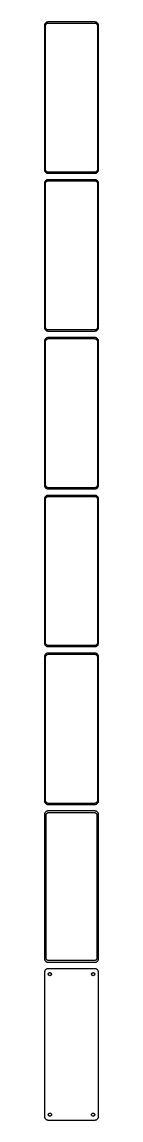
# Model space of a CAD drawing. Header units: metres. Extents: x -38 to 38, y 3180 to 6456.
# Drawn here: x -38 to 38, y 3180 to 4704 of the extents above; entities that cross this region are included whole.
import ezdxf

# ---------------------------------------------------------------- set-up
doc = ezdxf.new("R2010")
doc.units = ezdxf.units.M

msp = doc.modelspace()

# ---------------------------------------------------------------- linework, layer by layer
for p, q in [((-37.4606, 4699.63), (-37.5, 4699)), ((-37.5, 4699), (-37.5, 4499)), ((-37.3429, 4700.24), (-37.4606, 4699.63)), ((-37.1489, 4700.84), (-37.3429, 4700.24)), ((-36.8815, 4701.41), (-37.1489, 4700.84)), ((-36.5451, 4701.94), (-36.8815, 4701.41)), ((-36.1448, 4702.42), (-36.5451, 4701.94)), ((-35.6871, 4702.85), (-36.1448, 4702.42)), ((-36, 4698.5), (-35.9685, 4699)), ((-36, 4499.5), (-36, 4698.5)), ((-35.9685, 4699), (-35.8743, 4699.49)), ((-35.8743, 4699.49), (-35.7191, 4699.97)), ((-35.7191, 4699.97), (-35.5052, 4700.43)), ((-35.1791, 4703.22), (-35.6871, 4702.85)), ((-35.5052, 4700.43), (-35.2361, 4700.85)), ((-35.2361, 4700.85), (-34.9159, 4701.24)), ((-34.6289, 4703.52), (-35.1791, 4703.22)), ((-34.9159, 4701.24), (-34.5497, 4701.58)), ((-34.0451, 4703.76), (-34.6289, 4703.52)), ((-34.5497, 4701.58), (-34.1433, 4701.88)), ((-34.1433, 4701.88), (-33.7031, 4702.12)), ((-33.4369, 4703.91), (-34.0451, 4703.76)), ((-33.7031, 4702.12), (-33.2361, 4702.3)), ((-32.8139, 4703.99), (-33.4369, 4703.91)), ((-33.2361, 4702.3), (-32.7495, 4702.43)), ((32.8139, 4703.99), (-32.8139, 4703.99)), ((-32.7495, 4702.43), (-32.2512, 4702.49)), ((-32.2512, 4702.49), (32.2512, 4702.49)), ((32.2512, 4702.49), (32.7495, 4702.43)), ((32.7495, 4702.43), (33.2361, 4702.3)), ((33.4369, 4703.91), (32.8139, 4703.99)), ((33.2361, 4702.3), (33.7031, 4702.12)), ((34.0451, 4703.76), (33.4369, 4703.91)), ((33.7031, 4702.12), (34.1433, 4701.88)), ((34.6289, 4703.52), (34.0451, 4703.76)), ((34.1433, 4701.88), (34.5497, 4701.58)), ((34.5497, 4701.58), (34.9159, 4701.24)), ((35.1791, 4703.22), (34.6289, 4703.52)), ((34.9159, 4701.24), (35.2361, 4700.85)), ((35.6871, 4702.85), (35.1791, 4703.22)), ((35.2361, 4700.85), (35.5052, 4700.43)), ((35.5052, 4700.43), (35.7191, 4699.97)), ((36.1448, 4702.42), (35.6871, 4702.85)), ((35.7191, 4699.97), (35.8743, 4699.49)), ((35.8743, 4699.49), (35.9685, 4699)), ((35.9685, 4699), (36, 4698.5)), ((36, 4698.5), (36, 4499.5)), ((36.5451, 4701.94), (36.1448, 4702.42)), ((36.8815, 4701.41), (36.5451, 4701.94)), ((37.1489, 4700.84), (36.8815, 4701.41)), ((37.3429, 4700.24), (37.1489, 4700.84)), ((37.4606, 4699.63), (37.3429, 4700.24)), ((37.5, 4699), (37.4606, 4699.63)), ((37.5, 4499), (37.5, 4699)), ((-37.5, 4499), (-37.4606, 4498.37)), ((-37.4606, 4498.37), (-37.3429, 4497.76)), ((-37.3429, 4497.76), (-37.1489, 4497.16)), ((-37.1489, 4497.16), (-36.8815, 4496.59)), ((-36.8815, 4496.59), (-36.5451, 4496.06)), ((-36.5451, 4496.06), (-36.1448, 4495.58)), ((-35.9685, 4499), (-36, 4499.5)), ((-35.8743, 4498.51), (-35.9685, 4499)), ((-35.7191, 4498.03), (-35.8743, 4498.51)), ((-35.5052, 4497.57), (-35.7191, 4498.03)), ((-35.2361, 4497.15), (-35.5052, 4497.57)), ((-34.9159, 4496.76), (-35.2361, 4497.15)), ((-34.5497, 4496.42), (-34.9159, 4496.76)), ((-34.1433, 4496.12), (-34.5497, 4496.42)), ((-33.7031, 4495.88), (-34.1433, 4496.12)), ((-33.2361, 4495.7), (-33.7031, 4495.88)), ((33.7031, 4495.88), (33.2361, 4495.7)), ((34.1433, 4496.12), (33.7031, 4495.88)), ((34.5497, 4496.42), (34.1433, 4496.12)), ((34.9159, 4496.76), (34.5497, 4496.42)), ((35.2361, 4497.15), (34.9159, 4496.76)), ((35.5052, 4497.57), (35.2361, 4497.15)), ((35.7191, 4498.03), (35.5052, 4497.57)), ((35.8743, 4498.51), (35.7191, 4498.03)), ((35.9685, 4499), (35.8743, 4498.51)), ((36, 4499.5), (35.9685, 4499)), ((36.1448, 4495.58), (36.5451, 4496.06)), ((36.5451, 4496.06), (36.8815, 4496.59)), ((36.8815, 4496.59), (37.1489, 4497.16)), ((37.1489, 4497.16), (37.3429, 4497.76)), ((37.3429, 4497.76), (37.4606, 4498.37)), ((37.4606, 4498.37), (37.5, 4499)), ((-37.4606, 4480.63), (-37.5, 4480)), ((-37.3429, 4481.24), (-37.4606, 4480.63)), ((-37.1489, 4481.84), (-37.3429, 4481.24)), ((-36.8815, 4482.41), (-37.1489, 4481.84)), ((-36.5451, 4482.94), (-36.8815, 4482.41)), ((-36.1448, 4483.42), (-36.5451, 4482.94)), ((-36.1448, 4495.58), (-35.6871, 4495.15)), ((-35.6871, 4483.85), (-36.1448, 4483.42)), ((-35.8743, 4480.49), (-35.7191, 4480.97)), ((-35.7191, 4480.97), (-35.5052, 4481.43)), ((-35.6871, 4495.15), (-35.1791, 4494.78)), ((-35.1791, 4484.22), (-35.6871, 4483.85)), ((-35.5052, 4481.43), (-35.2361, 4481.85)), ((-35.2361, 4481.85), (-34.9159, 4482.24)), ((-35.1791, 4494.78), (-34.6289, 4494.48)), ((-34.6289, 4484.52), (-35.1791, 4484.22)), ((-34.9159, 4482.24), (-34.5497, 4482.58)), ((-34.6289, 4494.48), (-34.0451, 4494.24)), ((-34.0451, 4484.76), (-34.6289, 4484.52)), ((-34.5497, 4482.58), (-34.1433, 4482.88)), ((-34.1433, 4482.88), (-33.7031, 4483.12)), ((-34.0451, 4494.24), (-33.4369, 4494.09)), ((-33.4369, 4484.91), (-34.0451, 4484.76)), ((-33.7031, 4483.12), (-33.2361, 4483.3)), ((-33.4369, 4494.09), (-32.8139, 4494.01)), ((-32.8139, 4484.99), (-33.4369, 4484.91)), ((-32.7495, 4495.57), (-33.2361, 4495.7)), ((-33.2361, 4483.3), (-32.7495, 4483.43)), ((-32.8139, 4494.01), (32.8139, 4494.01)), ((32.8139, 4484.99), (-32.8139, 4484.99)), ((-32.2512, 4495.51), (-32.7495, 4495.57)), ((-32.7495, 4483.43), (-32.2512, 4483.49)), ((32.2512, 4495.51), (-32.2512, 4495.51)), ((-32.2512, 4483.49), (32.2512, 4483.49)), ((32.7495, 4495.57), (32.2512, 4495.51)), ((32.2512, 4483.49), (32.7495, 4483.43)), ((33.2361, 4495.7), (32.7495, 4495.57)), ((32.7495, 4483.43), (33.2361, 4483.3)), ((32.8139, 4494.01), (33.4369, 4494.09)), ((33.4369, 4484.91), (32.8139, 4484.99)), ((33.2361, 4483.3), (33.7031, 4483.12)), ((33.4369, 4494.09), (34.0451, 4494.24)), ((34.0451, 4484.76), (33.4369, 4484.91)), ((33.7031, 4483.12), (34.1433, 4482.88)), ((34.0451, 4494.24), (34.6289, 4494.48)), ((34.6289, 4484.52), (34.0451, 4484.76)), ((34.1433, 4482.88), (34.5497, 4482.58)), ((34.5497, 4482.58), (34.9159, 4482.24)), ((34.6289, 4494.48), (35.1791, 4494.78)), ((35.1791, 4484.22), (34.6289, 4484.52)), ((34.9159, 4482.24), (35.2361, 4481.85)), ((35.1791, 4494.78), (35.6871, 4495.15)), ((35.6871, 4483.85), (35.1791, 4484.22)), ((35.2361, 4481.85), (35.5052, 4481.43)), ((35.5052, 4481.43), (35.7191, 4480.97)), ((35.6871, 4495.15), (36.1448, 4495.58)), ((36.1448, 4483.42), (35.6871, 4483.85)), ((35.7191, 4480.97), (35.8743, 4480.49)), ((36.5451, 4482.94), (36.1448, 4483.42)), ((36.8815, 4482.41), (36.5451, 4482.94)), ((37.1489, 4481.84), (36.8815, 4482.41)), ((37.3429, 4481.24), (37.1489, 4481.84)), ((37.4606, 4480.63), (37.3429, 4481.24)), ((37.5, 4480), (37.4606, 4480.63)), ((-37.5, 4480), (-37.5, 4280)), ((-36, 4479.5), (-35.9685, 4480)), ((-36, 4280.5), (-36, 4479.5)), ((-35.9685, 4480), (-35.8743, 4480.49)), ((35.8743, 4480.49), (35.9685, 4480)), ((35.9685, 4480), (36, 4479.5)), ((36, 4479.5), (36, 4280.5)), ((37.5, 4280), (37.5, 4480)), ((-37.5, 4280), (-37.4606, 4279.37)), ((-37.4606, 4279.37), (-37.3429, 4278.76)), ((-37.3429, 4278.76), (-37.1489, 4278.16)), ((-37.1489, 4278.16), (-36.8815, 4277.59)), ((-36.8815, 4277.59), (-36.5451, 4277.06)), ((-36.5451, 4277.06), (-36.1448, 4276.58)), ((-36.1448, 4276.58), (-35.6871, 4276.15)), ((-35.9685, 4280), (-36, 4280.5)), ((-35.8743, 4279.51), (-35.9685, 4280)), ((-35.7191, 4279.03), (-35.8743, 4279.51)), ((-35.5052, 4278.57), (-35.7191, 4279.03)), ((-35.6871, 4276.15), (-35.1791, 4275.78)), ((-35.2361, 4278.15), (-35.5052, 4278.57)), ((-34.9159, 4277.76), (-35.2361, 4278.15)), ((-35.1791, 4275.78), (-34.6289, 4275.48)), ((-34.5497, 4277.42), (-34.9159, 4277.76)), ((-34.6289, 4275.48), (-34.0451, 4275.24)), ((-34.1433, 4277.12), (-34.5497, 4277.42)), ((-33.7031, 4276.88), (-34.1433, 4277.12)), ((-34.0451, 4275.24), (-33.4369, 4275.09)), ((-33.2361, 4276.7), (-33.7031, 4276.88)), ((-33.4369, 4275.09), (-32.8139, 4275.01)), ((-32.7495, 4276.57), (-33.2361, 4276.7)), ((-32.8139, 4275.01), (32.8139, 4275.01)), ((-32.2512, 4276.51), (-32.7495, 4276.57)), ((32.2512, 4276.51), (-32.2512, 4276.51)), ((32.7495, 4276.57), (32.2512, 4276.51)), ((33.2361, 4276.7), (32.7495, 4276.57)), ((32.8139, 4275.01), (33.4369, 4275.09)), ((33.7031, 4276.88), (33.2361, 4276.7)), ((33.4369, 4275.09), (34.0451, 4275.24)), ((34.1433, 4277.12), (33.7031, 4276.88)), ((34.0451, 4275.24), (34.6289, 4275.48)), ((34.5497, 4277.42), (34.1433, 4277.12)), ((34.9159, 4277.76), (34.5497, 4277.42)), ((34.6289, 4275.48), (35.1791, 4275.78)), ((35.2361, 4278.15), (34.9159, 4277.76)), ((35.1791, 4275.78), (35.6871, 4276.15)), ((35.5052, 4278.57), (35.2361, 4278.15)), ((35.7191, 4279.03), (35.5052, 4278.57)), ((35.6871, 4276.15), (36.1448, 4276.58)), ((35.8743, 4279.51), (35.7191, 4279.03)), ((35.9685, 4280), (35.8743, 4279.51)), ((36, 4280.5), (35.9685, 4280)), ((36.1448, 4276.58), (36.5451, 4277.06)), ((36.5451, 4277.06), (36.8815, 4277.59)), ((36.8815, 4277.59), (37.1489, 4278.16)), ((37.1489, 4278.16), (37.3429, 4278.76)), ((37.3429, 4278.76), (37.4606, 4279.37)), ((37.4606, 4279.37), (37.5, 4280)), ((-37.4606, 4261.63), (-37.5, 4261)), ((-37.5, 4261), (-37.5, 4061)), ((-37.3429, 4262.24), (-37.4606, 4261.63)), ((-37.1489, 4262.84), (-37.3429, 4262.24)), ((-36.8815, 4263.41), (-37.1489, 4262.84)), ((-36.5451, 4263.94), (-36.8815, 4263.41)), ((-36.1448, 4264.42), (-36.5451, 4263.94)), ((-35.6871, 4264.85), (-36.1448, 4264.42)), ((-36, 4260.5), (-35.9685, 4261)), ((-36, 4061.5), (-36, 4260.5)), ((-35.9685, 4261), (-35.8743, 4261.49)), ((-35.8743, 4261.49), (-35.7191, 4261.97)), ((-35.7191, 4261.97), (-35.5052, 4262.43)), ((-35.1791, 4265.22), (-35.6871, 4264.85)), ((-35.5052, 4262.43), (-35.2361, 4262.85)), ((-35.2361, 4262.85), (-34.9159, 4263.24)), ((-34.6289, 4265.52), (-35.1791, 4265.22)), ((-34.9159, 4263.24), (-34.5497, 4263.58)), ((-34.0451, 4265.76), (-34.6289, 4265.52)), ((-34.5497, 4263.58), (-34.1433, 4263.88)), ((-34.1433, 4263.88), (-33.7031, 4264.12)), ((-33.4369, 4265.91), (-34.0451, 4265.76)), ((-33.7031, 4264.12), (-33.2361, 4264.3)), ((-32.8139, 4265.99), (-33.4369, 4265.91)), ((-33.2361, 4264.3), (-32.7495, 4264.43)), ((32.8139, 4265.99), (-32.8139, 4265.99)), ((-32.7495, 4264.43), (-32.2512, 4264.49)), ((-32.2512, 4264.49), (32.2512, 4264.49)), ((32.2512, 4264.49), (32.7495, 4264.43)), ((32.7495, 4264.43), (33.2361, 4264.3)), ((33.4369, 4265.91), (32.8139, 4265.99)), ((33.2361, 4264.3), (33.7031, 4264.12)), ((34.0451, 4265.76), (33.4369, 4265.91)), ((33.7031, 4264.12), (34.1433, 4263.88)), ((34.6289, 4265.52), (34.0451, 4265.76)), ((34.1433, 4263.88), (34.5497, 4263.58)), ((34.5497, 4263.58), (34.9159, 4263.24)), ((35.1791, 4265.22), (34.6289, 4265.52)), ((34.9159, 4263.24), (35.2361, 4262.85)), ((35.6871, 4264.85), (35.1791, 4265.22)), ((35.2361, 4262.85), (35.5052, 4262.43)), ((35.5052, 4262.43), (35.7191, 4261.97)), ((36.1448, 4264.42), (35.6871, 4264.85)), ((35.7191, 4261.97), (35.8743, 4261.49)), ((35.8743, 4261.49), (35.9685, 4261)), ((35.9685, 4261), (36, 4260.5)), ((36, 4260.5), (36, 4061.5)), ((36.5451, 4263.94), (36.1448, 4264.42)), ((36.8815, 4263.41), (36.5451, 4263.94)), ((37.1489, 4262.84), (36.8815, 4263.41)), ((37.3429, 4262.24), (37.1489, 4262.84)), ((37.4606, 4261.63), (37.3429, 4262.24)), ((37.5, 4261), (37.4606, 4261.63)), ((37.5, 4061), (37.5, 4261)), ((-37.5, 4061), (-37.4606, 4060.37)), ((-37.4606, 4060.37), (-37.3429, 4059.76)), ((-37.3429, 4059.76), (-37.1489, 4059.16)), ((-37.1489, 4059.16), (-36.8815, 4058.59)), ((-36.8815, 4058.59), (-36.5451, 4058.06)), ((-36.5451, 4058.06), (-36.1448, 4057.58)), ((-36.1448, 4057.58), (-35.6871, 4057.15)), ((-35.9685, 4061), (-36, 4061.5)), ((-35.8743, 4060.51), (-35.9685, 4061)), ((-35.7191, 4060.03), (-35.8743, 4060.51)), ((-35.5052, 4059.57), (-35.7191, 4060.03)), ((-35.6871, 4057.15), (-35.1791, 4056.78)), ((-35.2361, 4059.15), (-35.5052, 4059.57)), ((-34.9159, 4058.76), (-35.2361, 4059.15)), ((-35.1791, 4056.78), (-34.6289, 4056.48)), ((-34.5497, 4058.42), (-34.9159, 4058.76)), ((-34.6289, 4056.48), (-34.0451, 4056.24)), ((-34.1433, 4058.12), (-34.5497, 4058.42)), ((-33.7031, 4057.88), (-34.1433, 4058.12)), ((-34.0451, 4056.24), (-33.4369, 4056.09)), ((-33.2361, 4057.7), (-33.7031, 4057.88)), ((-33.4369, 4056.09), (-32.8139, 4056.01)), ((-32.7495, 4057.57), (-33.2361, 4057.7)), ((-32.8139, 4056.01), (32.8139, 4056.01)), ((-32.2512, 4057.51), (-32.7495, 4057.57)), ((32.2512, 4057.51), (-32.2512, 4057.51)), ((32.7495, 4057.57), (32.2512, 4057.51)), ((33.2361, 4057.7), (32.7495, 4057.57)), ((32.8139, 4056.01), (33.4369, 4056.09)), ((33.7031, 4057.88), (33.2361, 4057.7)), ((33.4369, 4056.09), (34.0451, 4056.24)), ((34.1433, 4058.12), (33.7031, 4057.88)), ((34.0451, 4056.24), (34.6289, 4056.48)), ((34.5497, 4058.42), (34.1433, 4058.12)), ((34.9159, 4058.76), (34.5497, 4058.42)), ((34.6289, 4056.48), (35.1791, 4056.78)), ((35.2361, 4059.15), (34.9159, 4058.76)), ((35.1791, 4056.78), (35.6871, 4057.15)), ((35.5052, 4059.57), (35.2361, 4059.15)), ((35.7191, 4060.03), (35.5052, 4059.57)), ((35.6871, 4057.15), (36.1448, 4057.58)), ((35.8743, 4060.51), (35.7191, 4060.03)), ((35.9685, 4061), (35.8743, 4060.51)), ((36, 4061.5), (35.9685, 4061)), ((36.1448, 4057.58), (36.5451, 4058.06)), ((36.5451, 4058.06), (36.8815, 4058.59)), ((36.8815, 4058.59), (37.1489, 4059.16)), ((37.1489, 4059.16), (37.3429, 4059.76)), ((37.3429, 4059.76), (37.4606, 4060.37)), ((37.4606, 4060.37), (37.5, 4061)), ((-37.4606, 4042.63), (-37.5, 4042)), ((-37.5, 4042), (-37.5, 3842)), ((-37.3429, 4043.24), (-37.4606, 4042.63)), ((-37.1489, 4043.84), (-37.3429, 4043.24)), ((-36.8815, 4044.41), (-37.1489, 4043.84)), ((-36.5451, 4044.94), (-36.8815, 4044.41)), ((-36.1448, 4045.42), (-36.5451, 4044.94)), ((-35.6871, 4045.85), (-36.1448, 4045.42)), ((-36, 4041.5), (-35.9685, 4042)), ((-36, 3842.5), (-36, 4041.5)), ((-35.9685, 4042), (-35.8743, 4042.49)), ((-35.8743, 4042.49), (-35.7191, 4042.97)), ((-35.7191, 4042.97), (-35.5052, 4043.43)), ((-35.1791, 4046.22), (-35.6871, 4045.85)), ((-35.5052, 4043.43), (-35.2361, 4043.85)), ((-35.2361, 4043.85), (-34.9159, 4044.24)), ((-34.6289, 4046.52), (-35.1791, 4046.22)), ((-34.9159, 4044.24), (-34.5497, 4044.58)), ((-34.0451, 4046.76), (-34.6289, 4046.52)), ((-34.5497, 4044.58), (-34.1433, 4044.88)), ((-34.1433, 4044.88), (-33.7031, 4045.12)), ((-33.4369, 4046.91), (-34.0451, 4046.76)), ((-33.7031, 4045.12), (-33.2361, 4045.3)), ((-32.8139, 4046.99), (-33.4369, 4046.91)), ((-33.2361, 4045.3), (-32.7495, 4045.43)), ((32.8139, 4046.99), (-32.8139, 4046.99)), ((-32.7495, 4045.43), (-32.2512, 4045.49)), ((-32.2512, 4045.49), (32.2512, 4045.49)), ((32.2512, 4045.49), (32.7495, 4045.43)), ((32.7495, 4045.43), (33.2361, 4045.3)), ((33.4369, 4046.91), (32.8139, 4046.99)), ((33.2361, 4045.3), (33.7031, 4045.12)), ((34.0451, 4046.76), (33.4369, 4046.91)), ((33.7031, 4045.12), (34.1433, 4044.88)), ((34.6289, 4046.52), (34.0451, 4046.76)), ((34.1433, 4044.88), (34.5497, 4044.58)), ((34.5497, 4044.58), (34.9159, 4044.24)), ((35.1791, 4046.22), (34.6289, 4046.52)), ((34.9159, 4044.24), (35.2361, 4043.85)), ((35.6871, 4045.85), (35.1791, 4046.22)), ((35.2361, 4043.85), (35.5052, 4043.43)), ((35.5052, 4043.43), (35.7191, 4042.97)), ((36.1448, 4045.42), (35.6871, 4045.85)), ((35.7191, 4042.97), (35.8743, 4042.49)), ((35.8743, 4042.49), (35.9685, 4042)), ((35.9685, 4042), (36, 4041.5)), ((36, 4041.5), (36, 3842.5)), ((36.5451, 4044.94), (36.1448, 4045.42)), ((36.8815, 4044.41), (36.5451, 4044.94)), ((37.1489, 4043.84), (36.8815, 4044.41)), ((37.3429, 4043.24), (37.1489, 4043.84)), ((37.4606, 4042.63), (37.3429, 4043.24)), ((37.5, 4042), (37.4606, 4042.63)), ((37.5, 3842), (37.5, 4042)), ((-37.5, 3842), (-37.4606, 3841.37)), ((-37.4606, 3841.37), (-37.3429, 3840.76)), ((-37.3429, 3840.76), (-37.1489, 3840.16)), ((-35.9685, 3842), (-36, 3842.5)), ((-35.8743, 3841.51), (-35.9685, 3842)), ((-35.7191, 3841.03), (-35.8743, 3841.51)), ((-35.5052, 3840.57), (-35.7191, 3841.03)), ((-35.2361, 3840.15), (-35.5052, 3840.57)), ((35.5052, 3840.57), (35.2361, 3840.15)), ((35.7191, 3841.03), (35.5052, 3840.57)), ((35.8743, 3841.51), (35.7191, 3841.03)), ((35.9685, 3842), (35.8743, 3841.51)), ((36, 3842.5), (35.9685, 3842)), ((37.1489, 3840.16), (37.3429, 3840.76)), ((37.3429, 3840.76), (37.4606, 3841.37)), ((37.4606, 3841.37), (37.5, 3842)), ((-37.1489, 3840.16), (-36.8815, 3839.59)), ((-36.8815, 3825.41), (-37.1489, 3824.84)), ((-36.8815, 3839.59), (-36.5451, 3839.06)), ((-36.5451, 3825.94), (-36.8815, 3825.41)), ((-36.5451, 3839.06), (-36.1448, 3838.58)), ((-36.1448, 3826.42), (-36.5451, 3825.94)), ((-36.1448, 3838.58), (-35.6871, 3838.15)), ((-35.6871, 3826.85), (-36.1448, 3826.42)), ((-35.6871, 3838.15), (-35.1791, 3837.78)), ((-35.1791, 3827.22), (-35.6871, 3826.85)), ((-34.9159, 3839.76), (-35.2361, 3840.15)), ((-35.2361, 3824.85), (-34.9159, 3825.24)), ((-35.1791, 3837.78), (-34.6289, 3837.48)), ((-34.6289, 3827.52), (-35.1791, 3827.22)), ((-34.5497, 3839.42), (-34.9159, 3839.76)), ((-34.9159, 3825.24), (-34.5497, 3825.58)), ((-34.6289, 3837.48), (-34.0451, 3837.24)), ((-34.0451, 3827.76), (-34.6289, 3827.52)), ((-34.1433, 3839.12), (-34.5497, 3839.42)), ((-34.5497, 3825.58), (-34.1433, 3825.88)), ((-33.7031, 3838.88), (-34.1433, 3839.12)), ((-34.1433, 3825.88), (-33.7031, 3826.12)), ((-34.0451, 3837.24), (-33.4369, 3837.09)), ((-33.4369, 3827.91), (-34.0451, 3827.76)), ((-33.2361, 3838.7), (-33.7031, 3838.88)), ((-33.7031, 3826.12), (-33.2361, 3826.3)), ((-33.4369, 3837.09), (-32.8139, 3837.01)), ((-32.8139, 3827.99), (-33.4369, 3827.91)), ((-32.7495, 3838.57), (-33.2361, 3838.7)), ((-33.2361, 3826.3), (-32.7495, 3826.43)), ((-32.8139, 3837.01), (32.8139, 3837.01)), ((32.8139, 3827.99), (-32.8139, 3827.99)), ((-32.2512, 3838.51), (-32.7495, 3838.57)), ((-32.7495, 3826.43), (-32.2512, 3826.49)), ((32.2512, 3838.51), (-32.2512, 3838.51)), ((-32.2512, 3826.49), (32.2512, 3826.49)), ((32.7495, 3838.57), (32.2512, 3838.51)), ((32.2512, 3826.49), (32.7495, 3826.43)), ((33.2361, 3838.7), (32.7495, 3838.57)), ((32.7495, 3826.43), (33.2361, 3826.3)), ((32.8139, 3837.01), (33.4369, 3837.09)), ((33.4369, 3827.91), (32.8139, 3827.99)), ((33.7031, 3838.88), (33.2361, 3838.7)), ((33.2361, 3826.3), (33.7031, 3826.12)), ((33.4369, 3837.09), (34.0451, 3837.24)), ((34.0451, 3827.76), (33.4369, 3827.91)), ((34.1433, 3839.12), (33.7031, 3838.88)), ((33.7031, 3826.12), (34.1433, 3825.88)), ((34.0451, 3837.24), (34.6289, 3837.48)), ((34.6289, 3827.52), (34.0451, 3827.76)), ((34.5497, 3839.42), (34.1433, 3839.12)), ((34.1433, 3825.88), (34.5497, 3825.58)), ((34.9159, 3839.76), (34.5497, 3839.42)), ((34.5497, 3825.58), (34.9159, 3825.24)), ((34.6289, 3837.48), (35.1791, 3837.78)), ((35.1791, 3827.22), (34.6289, 3827.52)), ((35.2361, 3840.15), (34.9159, 3839.76)), ((34.9159, 3825.24), (35.2361, 3824.85)), ((35.1791, 3837.78), (35.6871, 3838.15)), ((35.6871, 3826.85), (35.1791, 3827.22)), ((35.6871, 3838.15), (36.1448, 3838.58)), ((36.1448, 3826.42), (35.6871, 3826.85)), ((36.1448, 3838.58), (36.5451, 3839.06)), ((36.5451, 3825.94), (36.1448, 3826.42)), ((36.5451, 3839.06), (36.8815, 3839.59)), ((36.8815, 3825.41), (36.5451, 3825.94)), ((36.8815, 3839.59), (37.1489, 3840.16)), ((37.1489, 3824.84), (36.8815, 3825.41)), ((-37.4606, 3823.63), (-37.5, 3823)), ((-37.5, 3823), (-37.5, 3623)), ((-37.3429, 3824.24), (-37.4606, 3823.63)), ((-37.1489, 3824.84), (-37.3429, 3824.24)), ((-36, 3822.5), (-35.9685, 3823)), ((-36, 3623.5), (-36, 3822.5)), ((-35.9685, 3823), (-35.8743, 3823.49)), ((-35.8743, 3823.49), (-35.7191, 3823.97)), ((-35.7191, 3823.97), (-35.5052, 3824.43)), ((-35.5052, 3824.43), (-35.2361, 3824.85)), ((35.2361, 3824.85), (35.5052, 3824.43)), ((35.5052, 3824.43), (35.7191, 3823.97)), ((35.7191, 3823.97), (35.8743, 3823.49)), ((35.8743, 3823.49), (35.9685, 3823)), ((35.9685, 3823), (36, 3822.5)), ((36, 3822.5), (36, 3623.5)), ((37.3429, 3824.24), (37.1489, 3824.84)), ((37.4606, 3823.63), (37.3429, 3824.24)), ((37.5, 3823), (37.4606, 3823.63)), ((37.5, 3623), (37.5, 3823)), ((-37.5, 3623), (-37.4606, 3622.37)), ((-37.4606, 3622.37), (-37.3429, 3621.76)), ((-37.3429, 3621.76), (-37.1489, 3621.16)), ((-37.1489, 3621.16), (-36.8815, 3620.59)), ((-36.8815, 3620.59), (-36.5451, 3620.06)), ((-36.5451, 3620.06), (-36.1448, 3619.58)), ((-36.1448, 3619.58), (-35.6871, 3619.15)), ((-35.9685, 3623), (-36, 3623.5)), ((-35.8743, 3622.51), (-35.9685, 3623)), ((-35.7191, 3622.03), (-35.8743, 3622.51)), ((-35.5052, 3621.57), (-35.7191, 3622.03)), ((-35.6871, 3619.15), (-35.1791, 3618.78)), ((-35.2361, 3621.15), (-35.5052, 3621.57)), ((-34.9159, 3620.76), (-35.2361, 3621.15)), ((-35.1791, 3618.78), (-34.6289, 3618.48)), ((-34.5497, 3620.42), (-34.9159, 3620.76)), ((-34.6289, 3618.48), (-34.0451, 3618.24)), ((-34.1433, 3620.12), (-34.5497, 3620.42)), ((-33.7031, 3619.88), (-34.1433, 3620.12)), ((-34.0451, 3618.24), (-33.4369, 3618.09)), ((-33.2361, 3619.7), (-33.7031, 3619.88)), ((-33.4369, 3618.09), (-32.8139, 3618.01)), ((-32.7495, 3619.57), (-33.2361, 3619.7)), ((-32.8139, 3618.01), (32.8139, 3618.01)), ((-32.2512, 3619.51), (-32.7495, 3619.57)), ((32.2512, 3619.51), (-32.2512, 3619.51)), ((32.7495, 3619.57), (32.2512, 3619.51)), ((33.2361, 3619.7), (32.7495, 3619.57)), ((32.8139, 3618.01), (33.4369, 3618.09)), ((33.7031, 3619.88), (33.2361, 3619.7)), ((33.4369, 3618.09), (34.0451, 3618.24)), ((34.1433, 3620.12), (33.7031, 3619.88)), ((34.0451, 3618.24), (34.6289, 3618.48)), ((34.5497, 3620.42), (34.1433, 3620.12)), ((34.9159, 3620.76), (34.5497, 3620.42)), ((34.6289, 3618.48), (35.1791, 3618.78)), ((35.2361, 3621.15), (34.9159, 3620.76)), ((35.1791, 3618.78), (35.6871, 3619.15)), ((35.5052, 3621.57), (35.2361, 3621.15)), ((35.7191, 3622.03), (35.5052, 3621.57)), ((35.6871, 3619.15), (36.1448, 3619.58)), ((35.8743, 3622.51), (35.7191, 3622.03)), ((35.9685, 3623), (35.8743, 3622.51)), ((36, 3623.5), (35.9685, 3623)), ((36.1448, 3619.58), (36.5451, 3620.06)), ((36.5451, 3620.06), (36.8815, 3620.59)), ((36.8815, 3620.59), (37.1489, 3621.16)), ((37.1489, 3621.16), (37.3429, 3621.76)), ((37.3429, 3621.76), (37.4606, 3622.37)), ((37.4606, 3622.37), (37.5, 3623)), ((-37.4606, 3604.63), (-37.5, 3604)), ((-37.5, 3604), (-37.5, 3404)), ((-37.3429, 3605.24), (-37.4606, 3604.63)), ((-37.1489, 3605.84), (-37.3429, 3605.24)), ((-36.8815, 3606.41), (-37.1489, 3605.84)), ((-36.5451, 3606.94), (-36.8815, 3606.41)), ((-36.1448, 3607.42), (-36.5451, 3606.94)), ((-35.6871, 3607.85), (-36.1448, 3607.42)), ((-35.1791, 3608.22), (-35.6871, 3607.85)), ((-34.6289, 3608.52), (-35.1791, 3608.22)), ((-35.1129, 3603.5), (-35.0884, 3603.89)), ((-35.1129, 3404.5), (-35.1129, 3603.5)), ((-35.0884, 3603.89), (-35.0151, 3604.27)), ((-35.0151, 3604.27), (-34.8943, 3604.65)), ((-34.8943, 3604.65), (-34.7279, 3605)), ((-34.7279, 3605), (-34.5184, 3605.33)), ((-34.0451, 3608.76), (-34.6289, 3608.52)), ((-34.5184, 3605.33), (-34.2692, 3605.63)), ((-34.2692, 3605.63), (-33.9842, 3605.9)), ((-33.4369, 3608.91), (-34.0451, 3608.76)), ((-33.9842, 3605.9), (-33.668, 3606.13)), ((-33.668, 3606.13), (-33.3254, 3606.32)), ((-32.8139, 3608.99), (-33.4369, 3608.91)), ((-33.3254, 3606.32), (-32.9619, 3606.46)), ((-32.9619, 3606.46), (-32.5833, 3606.56)), ((32.8139, 3608.99), (-32.8139, 3608.99)), ((-32.5833, 3606.56), (-32.1954, 3606.61)), ((-32.1954, 3606.61), (32.1954, 3606.61)), ((32.1954, 3606.61), (32.5833, 3606.56)), ((32.5833, 3606.56), (32.9619, 3606.46)), ((33.4369, 3608.91), (32.8139, 3608.99)), ((32.9619, 3606.46), (33.3254, 3606.32)), ((33.3254, 3606.32), (33.668, 3606.13)), ((34.0451, 3608.76), (33.4369, 3608.91)), ((33.668, 3606.13), (33.9842, 3605.9)), ((33.9842, 3605.9), (34.2692, 3605.63)), ((34.6289, 3608.52), (34.0451, 3608.76)), ((34.2692, 3605.63), (34.5184, 3605.33)), ((34.5184, 3605.33), (34.7279, 3605)), ((35.1791, 3608.22), (34.6289, 3608.52)), ((34.7279, 3605), (34.8943, 3604.65)), ((34.8943, 3604.65), (35.0151, 3604.27)), ((35.0151, 3604.27), (35.0884, 3603.89)), ((35.0884, 3603.89), (35.1129, 3603.5)), ((35.1129, 3603.5), (35.1129, 3404.5)), ((35.6871, 3607.85), (35.1791, 3608.22)), ((36.1448, 3607.42), (35.6871, 3607.85)), ((36.5451, 3606.94), (36.1448, 3607.42)), ((36.8815, 3606.41), (36.5451, 3606.94)), ((37.1489, 3605.84), (36.8815, 3606.41)), ((37.3429, 3605.24), (37.1489, 3605.84)), ((37.4606, 3604.63), (37.3429, 3605.24)), ((37.5, 3604), (37.4606, 3604.63)), ((37.5, 3404), (37.5, 3604)), ((-37.5, 3404), (-37.4606, 3403.37)), ((-37.4606, 3403.37), (-37.3429, 3402.76)), ((-37.3429, 3402.76), (-37.1489, 3402.16)), ((-37.1489, 3402.16), (-36.8815, 3401.59)), ((-36.8815, 3401.59), (-36.5451, 3401.06)), ((-36.5451, 3401.06), (-36.1448, 3400.58)), ((-36.1448, 3400.58), (-35.6871, 3400.15)), ((-35.6871, 3400.15), (-35.1791, 3399.78)), ((-35.1791, 3399.78), (-34.6289, 3399.48)), ((-35.0884, 3404.11), (-35.1129, 3404.5)), ((-35.0151, 3403.73), (-35.0884, 3404.11)), ((-34.8943, 3403.35), (-35.0151, 3403.73)), ((-34.7279, 3403), (-34.8943, 3403.35)), ((-34.5184, 3402.67), (-34.7279, 3403)), ((-34.6289, 3399.48), (-34.0451, 3399.24)), ((-34.2692, 3402.37), (-34.5184, 3402.67)), ((-33.9842, 3402.1), (-34.2692, 3402.37)), ((-34.0451, 3399.24), (-33.4369, 3399.09)), ((-33.668, 3401.87), (-33.9842, 3402.1)), ((-33.3254, 3401.68), (-33.668, 3401.87)), ((-33.4369, 3399.09), (-32.8139, 3399.01)), ((-32.9619, 3401.54), (-33.3254, 3401.68)), ((-32.5833, 3401.44), (-32.9619, 3401.54)), ((-32.8139, 3399.01), (32.8139, 3399.01)), ((-32.1954, 3401.39), (-32.5833, 3401.44)), ((32.1954, 3401.39), (-32.1954, 3401.39)), ((32.5833, 3401.44), (32.1954, 3401.39)), ((32.9619, 3401.54), (32.5833, 3401.44)), ((32.8139, 3399.01), (33.4369, 3399.09)), ((33.3254, 3401.68), (32.9619, 3401.54)), ((33.668, 3401.87), (33.3254, 3401.68)), ((33.4369, 3399.09), (34.0451, 3399.24)), ((33.9842, 3402.1), (33.668, 3401.87)), ((34.2692, 3402.37), (33.9842, 3402.1)), ((34.0451, 3399.24), (34.6289, 3399.48)), ((34.5184, 3402.67), (34.2692, 3402.37)), ((34.7279, 3403), (34.5184, 3402.67)), ((34.6289, 3399.48), (35.1791, 3399.78)), ((34.8943, 3403.35), (34.7279, 3403)), ((35.0151, 3403.73), (34.8943, 3403.35)), ((35.0884, 3404.11), (35.0151, 3403.73)), ((35.1129, 3404.5), (35.0884, 3404.11)), ((35.1791, 3399.78), (35.6871, 3400.15)), ((35.6871, 3400.15), (36.1448, 3400.58)), ((36.1448, 3400.58), (36.5451, 3401.06)), ((36.5451, 3401.06), (36.8815, 3401.59)), ((36.8815, 3401.59), (37.1489, 3402.16)), ((37.1489, 3402.16), (37.3429, 3402.76)), ((37.3429, 3402.76), (37.4606, 3403.37)), ((37.4606, 3403.37), (37.5, 3404)), ((-37.4606, 3385.63), (-37.5, 3385)), ((-37.5, 3385), (-37.5, 3185)), ((-37.3429, 3386.24), (-37.4606, 3385.63)), ((-37.1489, 3386.84), (-37.3429, 3386.24)), ((-36.8815, 3387.41), (-37.1489, 3386.84)), ((-36.5451, 3387.94), (-36.8815, 3387.41)), ((-36.1448, 3388.42), (-36.5451, 3387.94)), ((-35.6871, 3388.85), (-36.1448, 3388.42)), ((-35.1791, 3389.22), (-35.6871, 3388.85)), ((-34.6289, 3389.52), (-35.1791, 3389.22)), ((-34.0451, 3389.76), (-34.6289, 3389.52)), ((-33.4369, 3389.91), (-34.0451, 3389.76)), ((-32.8139, 3389.99), (-33.4369, 3389.91)), ((32.8139, 3389.99), (-32.8139, 3389.99)), ((-32.0682, 3383.03), (-31.9853, 3383.29)), ((-31.9853, 3383.29), (-31.8712, 3383.53)), ((-31.8712, 3383.53), (-31.7275, 3383.76)), ((-31.7275, 3383.76), (-31.5565, 3383.96)), ((-31.5565, 3383.96), (-31.3611, 3384.15)), ((-31.3611, 3384.15), (-31.1441, 3384.3)), ((-31.1441, 3384.3), (-30.9091, 3384.43)), ((-30.9091, 3384.43), (-30.6598, 3384.53)), ((-30.6598, 3384.53), (-30.4001, 3384.6)), ((-30.4001, 3384.6), (-30.1341, 3384.63)), ((-30.1341, 3384.63), (-29.8659, 3384.63)), ((-29.8659, 3384.63), (-29.5999, 3384.6)), ((-29.5999, 3384.6), (-29.3401, 3384.53)), ((-29.3401, 3384.53), (-29.0908, 3384.43)), ((-29.0908, 3384.43), (-28.8559, 3384.3)), ((-28.8559, 3384.3), (-28.6389, 3384.15)), ((-28.6389, 3384.15), (-28.4434, 3383.96)), ((-28.4434, 3383.96), (-28.2725, 3383.76)), ((-28.2725, 3383.76), (-28.1288, 3383.53)), ((-28.1288, 3383.53), (-28.0146, 3383.29)), ((-28.0146, 3383.29), (-27.9318, 3383.03)), ((27.9318, 3383.03), (28.0146, 3383.29)), ((28.0146, 3383.29), (28.1288, 3383.53)), ((28.1288, 3383.53), (28.2725, 3383.76)), ((28.2725, 3383.76), (28.4434, 3383.96)), ((28.4434, 3383.96), (28.6389, 3384.15)), ((28.6389, 3384.15), (28.8559, 3384.3)), ((28.8559, 3384.3), (29.0908, 3384.43)), ((29.0908, 3384.43), (29.3401, 3384.53)), ((29.3401, 3384.53), (29.5999, 3384.6)), ((29.5999, 3384.6), (29.8659, 3384.63)), ((29.8659, 3384.63), (30.1341, 3384.63)), ((30.1341, 3384.63), (30.4001, 3384.6)), ((30.4001, 3384.6), (30.6598, 3384.53)), ((30.6598, 3384.53), (30.9091, 3384.43)), ((30.9091, 3384.43), (31.1441, 3384.3)), ((31.1441, 3384.3), (31.3611, 3384.15)), ((31.3611, 3384.15), (31.5565, 3383.96)), ((31.5565, 3383.96), (31.7275, 3383.76)), ((31.7275, 3383.76), (31.8712, 3383.53)), ((31.8712, 3383.53), (31.9853, 3383.29)), ((31.9853, 3383.29), (32.0682, 3383.03)), ((33.4369, 3389.91), (32.8139, 3389.99)), ((34.0451, 3389.76), (33.4369, 3389.91)), ((34.6289, 3389.52), (34.0451, 3389.76)), ((35.1791, 3389.22), (34.6289, 3389.52)), ((35.6871, 3388.85), (35.1791, 3389.22)), ((36.1448, 3388.42), (35.6871, 3388.85)), ((36.5451, 3387.94), (36.1448, 3388.42)), ((36.8815, 3387.41), (36.5451, 3387.94)), ((37.1489, 3386.84), (36.8815, 3387.41)), ((37.3429, 3386.24), (37.1489, 3386.84)), ((37.4606, 3385.63), (37.3429, 3386.24)), ((37.5, 3385), (37.4606, 3385.63)), ((37.5, 3185), (37.5, 3385)), ((-32.1353, 3382.5), (-32.1185, 3382.77)), ((-32.1185, 3382.23), (-32.1353, 3382.5)), ((-32.1185, 3382.77), (-32.0682, 3383.03)), ((-32.0682, 3381.97), (-32.1185, 3382.23)), ((-31.9853, 3381.71), (-32.0682, 3381.97)), ((-31.8712, 3381.47), (-31.9853, 3381.71)), ((-31.7275, 3381.24), (-31.8712, 3381.47)), ((-31.5565, 3381.04), (-31.7275, 3381.24)), ((-31.3611, 3380.85), (-31.5565, 3381.04)), ((-31.1441, 3380.7), (-31.3611, 3380.85)), ((-30.9091, 3380.57), (-31.1441, 3380.7)), ((-30.6598, 3380.47), (-30.9091, 3380.57)), ((-30.4001, 3380.4), (-30.6598, 3380.47)), ((-30.1341, 3380.37), (-30.4001, 3380.4)), ((-29.8659, 3380.37), (-30.1341, 3380.37)), ((-29.5999, 3380.4), (-29.8659, 3380.37)), ((-29.3401, 3380.47), (-29.5999, 3380.4)), ((-29.0908, 3380.57), (-29.3401, 3380.47)), ((-28.8559, 3380.7), (-29.0908, 3380.57)), ((-28.6389, 3380.85), (-28.8559, 3380.7)), ((-28.4434, 3381.04), (-28.6389, 3380.85)), ((-28.2725, 3381.24), (-28.4434, 3381.04)), ((-28.1288, 3381.47), (-28.2725, 3381.24)), ((-28.0146, 3381.71), (-28.1288, 3381.47)), ((-27.9318, 3381.97), (-28.0146, 3381.71)), ((-27.9318, 3383.03), (-27.8815, 3382.77)), ((-27.8815, 3382.23), (-27.9318, 3381.97)), ((-27.8815, 3382.77), (-27.8647, 3382.5)), ((-27.8647, 3382.5), (-27.8815, 3382.23)), ((27.8647, 3382.5), (27.8815, 3382.77)), ((27.8815, 3382.23), (27.8647, 3382.5)), ((27.8815, 3382.77), (27.9318, 3383.03)), ((27.9318, 3381.97), (27.8815, 3382.23)), ((28.0146, 3381.71), (27.9318, 3381.97)), ((28.1288, 3381.47), (28.0146, 3381.71)), ((28.2725, 3381.24), (28.1288, 3381.47)), ((28.4434, 3381.04), (28.2725, 3381.24)), ((28.6389, 3380.85), (28.4434, 3381.04)), ((28.8559, 3380.7), (28.6389, 3380.85)), ((29.0908, 3380.57), (28.8559, 3380.7)), ((29.3401, 3380.47), (29.0908, 3380.57)), ((29.5999, 3380.4), (29.3401, 3380.47)), ((29.8659, 3380.37), (29.5999, 3380.4)), ((30.1341, 3380.37), (29.8659, 3380.37)), ((30.4001, 3380.4), (30.1341, 3380.37)), ((30.6598, 3380.47), (30.4001, 3380.4)), ((30.9091, 3380.57), (30.6598, 3380.47)), ((31.1441, 3380.7), (30.9091, 3380.57)), ((31.3611, 3380.85), (31.1441, 3380.7)), ((31.5565, 3381.04), (31.3611, 3380.85)), ((31.7275, 3381.24), (31.5565, 3381.04)), ((31.8712, 3381.47), (31.7275, 3381.24)), ((31.9853, 3381.71), (31.8712, 3381.47)), ((32.0682, 3381.97), (31.9853, 3381.71)), ((32.0682, 3383.03), (32.1185, 3382.77)), ((32.1185, 3382.23), (32.0682, 3381.97)), ((32.1185, 3382.77), (32.1353, 3382.5)), ((32.1353, 3382.5), (32.1185, 3382.23)), ((-32.1353, 3187.5), (-32.1185, 3187.77)), ((-32.1185, 3187.23), (-32.1353, 3187.5)), ((-32.1185, 3187.77), (-32.0682, 3188.03)), ((-32.0682, 3186.97), (-32.1185, 3187.23)), ((-32.0682, 3188.03), (-31.9853, 3188.29)), ((-31.9853, 3186.71), (-32.0682, 3186.97)), ((-31.9853, 3188.29), (-31.8712, 3188.53)), ((-31.8712, 3186.47), (-31.9853, 3186.71)), ((-31.8712, 3188.53), (-31.7275, 3188.76)), ((-31.7275, 3186.24), (-31.8712, 3186.47)), ((-31.7275, 3188.76), (-31.5565, 3188.96)), ((-31.5565, 3186.04), (-31.7275, 3186.24)), ((-31.5565, 3188.96), (-31.3611, 3189.15)), ((-31.3611, 3185.85), (-31.5565, 3186.04)), ((-31.3611, 3189.15), (-31.1441, 3189.3)), ((-31.1441, 3185.7), (-31.3611, 3185.85)), ((-31.1441, 3189.3), (-30.9091, 3189.43)), ((-30.9091, 3185.57), (-31.1441, 3185.7)), ((-30.9091, 3189.43), (-30.6598, 3189.53)), ((-30.6598, 3185.47), (-30.9091, 3185.57)), ((-30.6598, 3189.53), (-30.4001, 3189.6)), ((-30.4001, 3185.4), (-30.6598, 3185.47)), ((-30.4001, 3189.6), (-30.1341, 3189.63)), ((-30.1341, 3185.37), (-30.4001, 3185.4)), ((-30.1341, 3189.63), (-29.8659, 3189.63)), ((-29.8659, 3185.37), (-30.1341, 3185.37)), ((-29.8659, 3189.63), (-29.5999, 3189.6)), ((-29.5999, 3185.4), (-29.8659, 3185.37)), ((-29.5999, 3189.6), (-29.3401, 3189.53)), ((-29.3401, 3185.47), (-29.5999, 3185.4)), ((-29.3401, 3189.53), (-29.0908, 3189.43)), ((-29.0908, 3185.57), (-29.3401, 3185.47)), ((-29.0908, 3189.43), (-28.8559, 3189.3)), ((-28.8559, 3185.7), (-29.0908, 3185.57)), ((-28.8559, 3189.3), (-28.6389, 3189.15)), ((-28.6389, 3185.85), (-28.8559, 3185.7)), ((-28.6389, 3189.15), (-28.4434, 3188.96)), ((-28.4434, 3186.04), (-28.6389, 3185.85)), ((-28.4434, 3188.96), (-28.2725, 3188.76)), ((-28.2725, 3186.24), (-28.4434, 3186.04)), ((-28.2725, 3188.76), (-28.1288, 3188.53)), ((-28.1288, 3186.47), (-28.2725, 3186.24)), ((-28.1288, 3188.53), (-28.0146, 3188.29)), ((-28.0146, 3186.71), (-28.1288, 3186.47)), ((-28.0146, 3188.29), (-27.9318, 3188.03)), ((-27.9318, 3186.97), (-28.0146, 3186.71)), ((-27.9318, 3188.03), (-27.8815, 3187.77)), ((-27.8815, 3187.23), (-27.9318, 3186.97)), ((-27.8815, 3187.77), (-27.8647, 3187.5)), ((-27.8647, 3187.5), (-27.8815, 3187.23)), ((27.8647, 3187.5), (27.8815, 3187.77)), ((27.8815, 3187.23), (27.8647, 3187.5)), ((27.8815, 3187.77), (27.9318, 3188.03)), ((27.9318, 3186.97), (27.8815, 3187.23)), ((27.9318, 3188.03), (28.0146, 3188.29)), ((28.0146, 3186.71), (27.9318, 3186.97)), ((28.0146, 3188.29), (28.1288, 3188.53)), ((28.1288, 3186.47), (28.0146, 3186.71)), ((28.1288, 3188.53), (28.2725, 3188.76)), ((28.2725, 3186.24), (28.1288, 3186.47)), ((28.2725, 3188.76), (28.4434, 3188.96)), ((28.4434, 3186.04), (28.2725, 3186.24)), ((28.4434, 3188.96), (28.6389, 3189.15)), ((28.6389, 3185.85), (28.4434, 3186.04)), ((28.6389, 3189.15), (28.8559, 3189.3)), ((28.8559, 3185.7), (28.6389, 3185.85)), ((28.8559, 3189.3), (29.0908, 3189.43)), ((29.0908, 3185.57), (28.8559, 3185.7)), ((29.0908, 3189.43), (29.3401, 3189.53)), ((29.3401, 3185.47), (29.0908, 3185.57)), ((29.3401, 3189.53), (29.5999, 3189.6)), ((29.5999, 3185.4), (29.3401, 3185.47)), ((29.5999, 3189.6), (29.8659, 3189.63)), ((29.8659, 3185.37), (29.5999, 3185.4)), ((29.8659, 3189.63), (30.1341, 3189.63)), ((30.1341, 3185.37), (29.8659, 3185.37)), ((30.1341, 3189.63), (30.4001, 3189.6)), ((30.4001, 3185.4), (30.1341, 3185.37)), ((30.4001, 3189.6), (30.6598, 3189.53)), ((30.6598, 3185.47), (30.4001, 3185.4)), ((30.6598, 3189.53), (30.9091, 3189.43)), ((30.9091, 3185.57), (30.6598, 3185.47)), ((30.9091, 3189.43), (31.1441, 3189.3)), ((31.1441, 3185.7), (30.9091, 3185.57)), ((31.1441, 3189.3), (31.3611, 3189.15)), ((31.3611, 3185.85), (31.1441, 3185.7)), ((31.3611, 3189.15), (31.5565, 3188.96)), ((31.5565, 3186.04), (31.3611, 3185.85)), ((31.5565, 3188.96), (31.7275, 3188.76)), ((31.7275, 3186.24), (31.5565, 3186.04)), ((31.7275, 3188.76), (31.8712, 3188.53)), ((31.8712, 3186.47), (31.7275, 3186.24)), ((31.8712, 3188.53), (31.9853, 3188.29)), ((31.9853, 3186.71), (31.8712, 3186.47)), ((31.9853, 3188.29), (32.0682, 3188.03)), ((32.0682, 3186.97), (31.9853, 3186.71)), ((32.0682, 3188.03), (32.1185, 3187.77)), ((32.1185, 3187.23), (32.0682, 3186.97)), ((32.1185, 3187.77), (32.1353, 3187.5)), ((32.1353, 3187.5), (32.1185, 3187.23)), ((-37.5, 3185), (-37.4606, 3184.37)), ((-37.4606, 3184.37), (-37.3429, 3183.76)), ((-37.3429, 3183.76), (-37.1489, 3183.16)), ((-37.1489, 3183.16), (-36.8815, 3182.59)), ((-36.8815, 3182.59), (-36.5451, 3182.06)), ((-36.5451, 3182.06), (-36.1448, 3181.58)), ((-36.1448, 3181.58), (-35.6871, 3181.15)), ((-35.6871, 3181.15), (-35.1791, 3180.78)), ((-35.1791, 3180.78), (-34.6289, 3180.48)), ((-34.6289, 3180.48), (-34.0451, 3180.24)), ((-34.0451, 3180.24), (-33.4369, 3180.09)), ((-33.4369, 3180.09), (-32.8139, 3180.01)), ((-32.8139, 3180.01), (32.8139, 3180.01)), ((32.8139, 3180.01), (33.4369, 3180.09)), ((33.4369, 3180.09), (34.0451, 3180.24)), ((34.0451, 3180.24), (34.6289, 3180.48)), ((34.6289, 3180.48), (35.1791, 3180.78)), ((35.1791, 3180.78), (35.6871, 3181.15)), ((35.6871, 3181.15), (36.1448, 3181.58)), ((36.1448, 3181.58), (36.5451, 3182.06)), ((36.5451, 3182.06), (36.8815, 3182.59)), ((36.8815, 3182.59), (37.1489, 3183.16)), ((37.1489, 3183.16), (37.3429, 3183.76)), ((37.3429, 3183.76), (37.4606, 3184.37)), ((37.4606, 3184.37), (37.5, 3185))]:
    msp.add_line(p, q)

doc.saveas('drawing.dxf')
